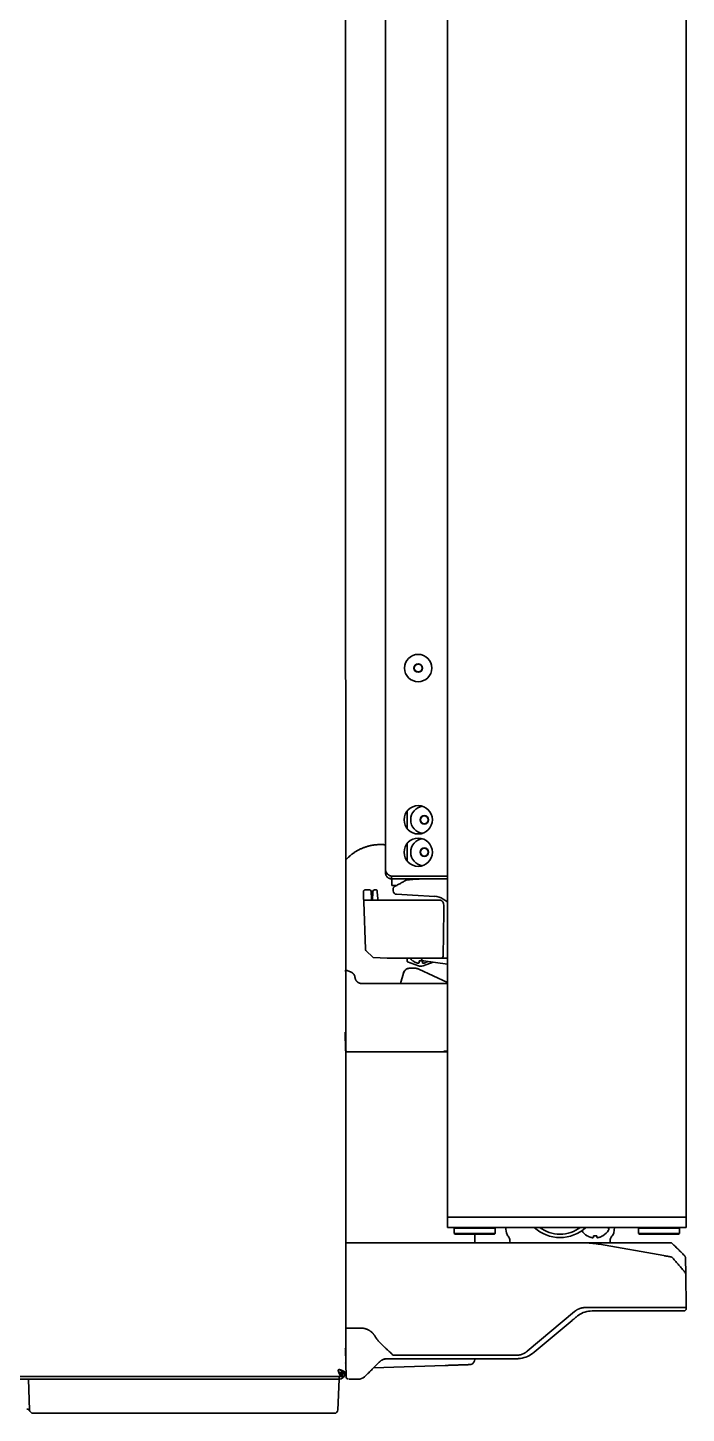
# Model space of a CAD drawing. Header units: inches. Extents: x 90 to 4162, y -443 to 3471.
# Drawn here: x 3899.4 to 4092.5, y 1242 to 1648.2 of the extents above; entities that cross this region are included whole.
import ezdxf

# ---------------------------------------------------------------- set-up
doc = ezdxf.new("R2010")
doc.units = ezdxf.units.IN
doc.layers.add('1', color=7, linetype='Continuous', true_color=0xffffff)
doc.layers.add('4', color=7, linetype='Continuous', true_color=0xffffff)

msp = doc.modelspace()

# ---------------------------------------------------------------- linework, layer by layer
at = {"layer": '1', "color": 7, "linetype": 'Continuous', "lineweight": 35}
for p, q in [((4022.5, 1299.46), (4022.5, 2270.96)), ((4092.5, 1299.46), (4092.5, 2270.96)), ((3992.67, 1256.82), (3992.5, 2257.68)), ((4004.3, 1855.44), (4004.3, 1401.46)), ((4010.71, 1418.58), (4010.71, 1413.34)), ((4010.71, 1409.09), (4010.71, 1403.84)), ((4004.33, 1401.11), (4004.3, 1400.55)), ((4004.52, 1400.54), (4004.3, 1400.55)), ((4006.1, 1399.46), (4006.1, 1398.66)), ((4006.1, 1398.66), (4007.01, 1398.66)), ((4006.21, 1398.66), (4006.21, 1396.66)), ((4008.14, 1399.46), (4006.28, 1399.46)), ((4007.01, 1398.66), (4022.5, 1398.66)), ((4008.39, 1399.46), (4008.14, 1399.46)), ((4008.39, 1399.46), (4022.5, 1399.46)), ((4016.12, 1398.66), (4012.38, 1398.46)), ((4000.59, 1394.48), (4000.56, 1392.65)), ((4000.6, 1394.92), (4000.59, 1394.48)), ((4001.68, 1395.41), (4001.1, 1395.41)), ((4001.92, 1394.7), (4001.88, 1395.22)), ((4002.08, 1392.87), (4001.92, 1394.7)), ((4006.21, 1396.66), (4007.49, 1396.66)), ((4006.58, 1395.71), (4006.58, 1395.11)), ((4007.53, 1394.11), (4012.27, 1393.86)), ((4012.27, 1393.86), (4018.76, 1393.52)), ((4000.56, 1392.65), (4000.56, 1392.41)), ((4002.13, 1392.41), (4002.08, 1392.87)), ((4004.93, 1392.41), (4004.93, 1392.44)), ((4009.93, 1392.44), (4009.93, 1392.41)), ((4021.24, 1392.71), (4022.5, 1391.89)), ((4010.66, 1374.55), (4010.66, 1375.41)), ((4010.82, 1374.31), (4013.97, 1373.17)), ((4014.81, 1375.41), (4014.81, 1375.4)), ((4015.34, 1373.17), (4018.29, 1374.24)), ((4015.46, 1374.63), (4022.5, 1373.64)), ((4022.5, 1299.46), (4022.5, 1296.46)), ((4024.5, 1299.46), (4022.5, 1299.46)), ((4022.5, 1299.46), (4024.5, 1299.46)), ((4022.5, 1296.46), (4024.5, 1296.46)), ((4090.5, 1299.46), (4024.5, 1299.46)), ((4024.5, 1299.46), (4090.5, 1299.46)), ((4090.5, 1296.46), (4024.5, 1296.46)), ((4024.5, 1296.21), (4024.75, 1296.46)), ((4024.5, 1294.71), (4024.5, 1296.21)), ((4024.5, 1296.21), (4036.5, 1296.21)), ((4036.25, 1296.46), (4036.5, 1296.21)), ((4036.5, 1296.21), (4036.5, 1294.71)), ((4039.78, 1294.87), (4039.5, 1296.46)), ((4069.76, 1296.06), (4069.76, 1295.86)), ((4071.5, 1296.46), (4071.22, 1294.87)), ((4078.5, 1296.21), (4078.75, 1296.46)), ((4078.5, 1294.71), (4078.5, 1296.21)), ((4078.5, 1296.21), (4090.5, 1296.21)), ((4090.25, 1296.46), (4090.5, 1296.21)), ((4092.5, 1299.46), (4090.5, 1299.46)), ((4090.5, 1299.46), (4092.5, 1299.46)), ((4090.5, 1296.46), (4092.5, 1296.46)), ((4090.5, 1296.21), (4090.5, 1294.71)), ((4092.5, 1296.46), (4092.5, 1299.46)), ((3996.67, 1291.96), (3992.5, 1291.96)), ((4009.06, 1291.96), (3996.67, 1291.96)), ((4045.91, 1291.96), (4009.06, 1291.96)), ((4024.75, 1294.46), (4024.5, 1294.71)), ((4024.5, 1294.71), (4030.5, 1294.71)), ((4030.5, 1294.46), (4024.75, 1294.46)), ((4030.5, 1294.71), (4036.5, 1294.71)), ((4036.25, 1294.46), (4030.5, 1294.46)), ((4036.5, 1294.71), (4036.25, 1294.46)), ((4040.83, 1291.96), (4040.82, 1292.53)), ((4054.76, 1291.96), (4045.91, 1291.96)), ((4059.81, 1291.96), (4055.74, 1291.96)), ((4085.24, 1291.96), (4062.95, 1291.96)), ((4063.46, 1294.01), (4063.46, 1293.98)), ((4068.06, 1293.98), (4068.06, 1294.01)), ((4070.18, 1292.53), (4070.17, 1291.96)), ((4078.75, 1294.46), (4078.5, 1294.71)), ((4078.5, 1294.71), (4084.5, 1294.71)), ((4084.5, 1294.46), (4078.75, 1294.46)), ((4084.5, 1294.71), (4090.5, 1294.71)), ((4090.25, 1294.46), (4084.5, 1294.46)), ((4090.5, 1294.71), (4090.25, 1294.46)), ((4085.93, 1288.18), (4067.08, 1291.5)), ((4092.33, 1282.7), (4092.24, 1287.55)), ((4092.5, 1272.96), (4092.33, 1282.7)), ((4059.74, 1271.79), (4045.84, 1260.13)), ((4085.5, 1272.96), (4062.95, 1272.96)), ((4064.87, 1271.96), (4091.74, 1271.96)), ((4092.5, 1272.96), (4085.5, 1272.96)), ((4092.49, 1272.69), (4092.5, 1272.96)), ((4047.87, 1259.83), (4059, 1269.16)), ((3992.72, 1266.96), (3992.5, 1266.96)), ((3994.1, 1266.96), (3992.72, 1266.96)), ((3996.99, 1266.96), (3994.1, 1266.96)), ((4001.53, 1264.1), (4001.32, 1264.46)), ((3992.6, 1260.78), (3992.75, 1252.69)), ((3992.5, 1259.08), (3992.63, 1259.12)), ((3992.5, 1259.09), (3992.51, 1259.09)), ((3992.5, 1256.68), (3992.5, 1256.68)), ((3992.68, 1256.35), (3992.62, 1256.31)), ((4002.48, 1256.94), (4002.62, 1257.08)), ((4042.63, 1258.96), (4007.38, 1258.96)), ((4007.38, 1257.96), (4042.73, 1257.96)), ((4041.76, 1257.96), (4041.83, 1257.96)), ((3350.3, 1251.96), (3986.7, 1251.96)), ((3350.6, 1252.76), (3991.36, 1252.76)), ((3899.7, 1251.96), (3900.01, 1242.92)), ((3986.7, 1251.96), (3900.7, 1251.96)), ((3990.7, 1251.96), (3986.7, 1251.96)), ((3986.7, 1251.96), (3990.7, 1251.96)), ((3990.38, 1242.92), (3990.7, 1251.96)), ((3990.7, 1251.96), (3990.7, 1252.76)), ((3991.5, 1253.96), (3990.81, 1253.96)), ((3991.7, 1253.56), (3991.35, 1253.56)), ((3991.36, 1253.56), (3991.51, 1253.56)), ((3991.36, 1252.76), (3991.51, 1252.76)), ((3991.69, 1253.56), (3991.51, 1253.56)), ((3991.51, 1252.76), (3991.69, 1252.76)), ((3991.69, 1252.76), (3991.69, 1253.56)), ((3991.7, 1253.75), (3991.7, 1253.9)), ((3991.7, 1253.75), (3991.7, 1253.56)), ((3991.7, 1253.56), (3992.5, 1253.56)), ((3992.5, 1253.75), (3992.5, 1253.9)), ((3992.5, 1253.56), (3992.5, 1253.75)), ((3994.52, 1251.96), (3996.25, 1251.96)), ((3901.01, 1241.96), (3986.7, 1241.96)), ((3986.7, 1241.96), (3989.38, 1241.96))]:
    msp.add_line(p, q, dxfattribs=at)
for centre, radius in [((4013.92, 1460.46), 4), ((4013.92, 1460.46), 1.25), ((4013.92, 1460.46), 1.15), ((4013.92, 1415.96), 4.15), ((4015.71, 1415.96), 1.25), ((4015.71, 1415.96), 1.15), ((4013.92, 1406.46), 4.15), ((4015.71, 1406.46), 1.25), ((4015.71, 1406.46), 1.15)]:
    msp.add_circle(centre, radius, dxfattribs=at)
for centre, radius, start, end in [((4015.71, 1415.96), 4, 97.74, 262.2544), ((4015.71, 1406.46), 4, 97.74, 262.2544), ((4011.91, 1398.46), 0.2, 90, 185.2159), ((4001.1, 1394.91), 0.5, 90, 179), ((4001.68, 1395.21), 0.2, 5, 90), ((4007.58, 1395.11), 1, 180, 267), ((4018.5, 1388.53), 5, 56.8462, 87), ((4014.66, 1377.51), 3.74, 213.5346, 230.6209), ((4015.56, 1375.38), 0.75, 178, 262), ((4055.5, 1304.46), 11, 226.6582, 270), ((4055.5, 1304.46), 10, 233.1281, 270), ((4055.5, 1304.46), 11, 270, 313.3463), ((4055.5, 1304.46), 10, 270, 306.8719), ((4069.36, 1296.06), 0.4, 0, 90), ((4041.75, 1295.22), 2, 190, 222.8958), ((4038.82, 1292.5), 2, 1, 42.8958), ((4065.96, 1298.08), 4.8, 212.2618, 238.4163), ((4065.76, 1297.76), 3.78, 262.3959, 269.9965), ((4065.76, 1297.76), 3.78, 270.0035, 277.6041), ((4065.56, 1298.08), 4.8, 301.5814, 329.6988), ((4069.36, 1295.86), 0.4, 329.6988, 0), ((4072.18, 1292.5), 2, 137.1042, 179), ((4069.25, 1295.22), 2, 317.1042, 350), ((4064.87, 1264.96), 7, 90, 124.4719), ((4091.74, 1272.71), 0.75, 270, 359), ((3991.11, 1260.62), 1.5, 1, 22.1255), ((4042.73, 1265.96), 8, 278.1266, 310), ((3990.7, 1254.56), 0.25, 90, 180), ((3989.14, 1255.96), 2, 312.1755, 324.0342), ((3990.7, 1253.76), 1.8, 270, 353.6845), ((3993.5, 1252.71), 0.75, 181, 270), ((3996.25, 1254.96), 3, 270, 309.6918), ((3899.18, 1242.16), 1, 23.5782, 90), ((3901.01, 1242.96), 1, 182, 270), ((3989.38, 1242.96), 1, 270, 358)]:
    msp.add_arc(centre, radius, start, end, dxfattribs=at)
at = {"layer": '1', "color": 7, "linetype": 'Continuous', "lineweight": 35, "extrusion": (0, 0, -1)}
for centre, major_axis, ratio, start_param, end_param in [((4006.28, 1401.46), (0, 2), 0.990268, 3.141593, 4.712389), ((4014.65, 1377.53), (-3.62, -0.87), 0.997235, 5.247399, 5.62012), ((4014.4, 1377.56), (-0.81, -3.6), 0.902278, 6.178468, 6.295334), ((4014.1, 1377.56), (-0.38, -3.67), 0.420739, 6.027806, 6.144672), ((4014.66, 1375.05), (0, -2), 0.999828, 5.934175, 6.632196), ((4014.36, 1377.53), (-0.27, -3.72), 0.017407, 5.611261, 5.983982), ((4014.96, 1377.53), (-0.27, 3.72), 0.017407, 3.440796, 3.813517), ((4015.21, 1377.56), (-0.38, 3.67), 0.420739, 3.280106, 3.396972), ((4014.92, 1377.56), (-0.81, 3.6), 0.902278, 3.129444, 3.24631), ((4014.66, 1377.53), (-3.62, 0.87), 0.997235, 3.879272, 4.177379), ((4004.74, 1254.96), (2.13, 2.11), 0.999844, 4.708305, 4.71975)]:
    msp.add_ellipse(centre, major_axis=major_axis, ratio=ratio, start_param=start_param, end_param=end_param, dxfattribs=at)
at = {"layer": '1', "color": 7, "linetype": 'Continuous', "lineweight": 35}
msp.add_rational_spline([(4004.31, 1408.63), (4000.98, 1408.99), (3997.71, 1408.28), (3994.87, 1406.6), (3992.72, 1404.23), (3992.68, 1404.18), (3992.63, 1404.14), (3992.58, 1404.11), (3992.52, 1404.09)], [0.499511206154, 0.482200084429, 0.483873659269, 0.504531930676, 0.544174898647, 0.535909248976, 0.531320882017, 0.530409797772, 0.53317599624], degree=4, knots=[0, 0, 0, 0, 0, 0.982252, 0.982252, 0.982252, 0.982252, 1, 1, 1, 1, 1], dxfattribs=at)
for points, degree in [([(4004.3, 1400.55), (4004.3, 1400.48), (4004.3, 1400.41), (4004.3, 1400.35)], 3), ([(4006.97, 1396.37), (4010.42, 1398.28)], 1), ([(4055.74, 1291.96), (4055.25, 1291.96), (4054.76, 1291.96)], 2), ([(4061.87, 1291.96), (4061.18, 1291.96), (4060.5, 1291.96), (4059.81, 1291.96)], 3), ([(4062.95, 1291.96), (4062.6, 1291.96), (4062.24, 1291.96), (4061.89, 1291.96)], 3), ([(4064.76, 1293.46), (4064.71, 1293.47), (4064.6, 1293.5), (4064.44, 1293.56), (4064.28, 1293.61), (4064.12, 1293.67), (4063.97, 1293.74), (4063.82, 1293.81), (4063.65, 1293.9), (4063.53, 1293.97), (4063.46, 1294.01)], 3), ([(4065.26, 1293.46), (4065.24, 1293.46), (4065.19, 1293.45), (4065.12, 1293.45), (4065.05, 1293.44), (4064.98, 1293.44), (4064.91, 1293.45), (4064.83, 1293.45), (4064.79, 1293.46), (4064.76, 1293.46)], 3), ([(4066.26, 1293.46), (4066.26, 1293.47), (4066.26, 1293.5), (4066.26, 1293.56), (4066.26, 1293.61), (4066.26, 1293.67), (4066.26, 1293.74), (4066.26, 1293.81), (4066.26, 1293.9), (4066.26, 1293.97), (4066.26, 1294.01)], 3), ([(4066.76, 1293.46), (4066.74, 1293.46), (4066.69, 1293.45), (4066.61, 1293.45), (4066.54, 1293.44), (4066.47, 1293.44), (4066.4, 1293.45), (4066.33, 1293.45), (4066.29, 1293.46), (4066.26, 1293.46)], 3), ([(4091.94, 1288.24), (4088.46, 1291.67)], 1), ([(4088.54, 1287.48), (4092.09, 1283.34)], 1), ([(4001.56, 1264.04), (4001.55, 1264.06), (4001.54, 1264.08), (4001.53, 1264.1)], 3), ([(3992.5, 1258.38), (3992.65, 1258.39)], 1), ([(4004.74, 1257.96), (4004.89, 1257.96), (4005.2, 1257.96), (4005.66, 1257.96), (4006.13, 1257.96), (4006.45, 1257.96), (4006.6, 1257.96)], 3), ([(4006.6, 1257.96), (4006.86, 1257.96), (4007.12, 1257.96), (4007.38, 1257.96)], 3), ([(3990.45, 1254.56), (3990.45, 1254.53), (3990.45, 1254.5), (3990.47, 1254.47)], 3), ([(3991.36, 1252.76), (3991.36, 1253.56)], 1), ([(3992.5, 1253.9), (3991.7, 1253.9)], 1), ([(3998.17, 1252.65), (3998.24, 1252.71), (3998.31, 1252.77), (3998.38, 1252.84)], 3)]:
    msp.add_open_spline(points, degree=degree, dxfattribs=at)
for points, knots in [([(4004.3, 1400.35), (4004.31, 1400.24), (4004.32, 1400.14), (4004.37, 1399.94), (4004.4, 1399.84), (4004.46, 1399.71), (4004.47, 1399.69), (4004.49, 1399.64), (4004.53, 1399.57), (4004.58, 1399.5), (4004.67, 1399.36), (4004.74, 1399.27), (4004.84, 1399.17), (4004.86, 1399.15), (4004.91, 1399.11), (4004.97, 1399.05), (4005.04, 1399), (4005.18, 1398.9), (4005.29, 1398.85), (4005.42, 1398.79), (4005.45, 1398.78), (4005.51, 1398.76), (4005.54, 1398.75), (4005.62, 1398.72), (4005.74, 1398.69), (4005.86, 1398.67), (4005.95, 1398.66), (4005.98, 1398.66), (4006.04, 1398.66), (4006.07, 1398.66), (4006.1, 1398.66)], [0, 0, 0, 0, 0.125, 0.125, 0.25, 0.25, 0.28125, 0.28125, 0.3125, 0.375, 0.375, 0.5, 0.5, 0.53125, 0.53125, 0.5625, 0.625, 0.625, 0.75, 0.75, 0.78125, 0.78125, 0.8125, 0.8125, 0.875, 0.9375, 0.9375, 0.96875, 0.96875, 1, 1, 1, 1]), ([(4006.1, 1399.46), (4006.02, 1399.46), (4005.95, 1399.47), (4005.86, 1399.49), (4005.84, 1399.49), (4005.81, 1399.5), (4005.79, 1399.5), (4005.74, 1399.52), (4005.71, 1399.54), (4005.66, 1399.56), (4005.65, 1399.56), (4005.64, 1399.57)], [0, 0, 0, 0, 0.453001, 0.453001, 0.566251, 0.566251, 0.679502, 0.679502, 0.906002, 0.906002, 1, 1, 1, 1]), ([(4010.75, 1398.37), (4010.69, 1398.37), (4010.64, 1398.36), (4010.53, 1398.33), (4010.47, 1398.31), (4010.42, 1398.28)], [0, 0, 0, 0, 0.5, 0.5, 1, 1, 1, 1]), ([(4012.38, 1398.46), (4012.35, 1398.46), (4012.33, 1398.46), (4012.27, 1398.45), (4012.24, 1398.45), (4012.19, 1398.45), (4012.16, 1398.45), (4012.11, 1398.45), (4012.08, 1398.44), (4012.03, 1398.44), (4012, 1398.44), (4011.95, 1398.44), (4011.92, 1398.44), (4011.87, 1398.43), (4011.84, 1398.43), (4011.79, 1398.43), (4011.77, 1398.43), (4011.72, 1398.43), (4011.69, 1398.42), (4011.65, 1398.42), (4011.62, 1398.42), (4011.57, 1398.42), (4011.55, 1398.42), (4011.51, 1398.41), (4011.48, 1398.41), (4011.42, 1398.41), (4011.38, 1398.41), (4011.29, 1398.4), (4011.25, 1398.4), (4011.2, 1398.4), (4011.18, 1398.4), (4011.14, 1398.4), (4011.13, 1398.39), (4011.08, 1398.39), (4011.05, 1398.39), (4010.99, 1398.39), (4010.96, 1398.39), (4010.91, 1398.38), (4010.89, 1398.38), (4010.86, 1398.38), (4010.85, 1398.38), (4010.83, 1398.38), (4010.82, 1398.38), (4010.8, 1398.38), (4010.79, 1398.38), (4010.77, 1398.38), (4010.77, 1398.38), (4010.76, 1398.38), (4010.76, 1398.38), (4010.75, 1398.38), (4010.75, 1398.38), (4010.75, 1398.37), (4010.75, 1398.37), (4010.75, 1398.37)], [0, 0, 0, 0, 0.031362, 0.031362, 0.062725, 0.062725, 0.094087, 0.094087, 0.125449, 0.125449, 0.156812, 0.156812, 0.188174, 0.188174, 0.219536, 0.219536, 0.250899, 0.250899, 0.282261, 0.282261, 0.313623, 0.313623, 0.344986, 0.344986, 0.376348, 0.376348, 0.439073, 0.439073, 0.501797, 0.501797, 0.53316, 0.53316, 0.564522, 0.564522, 0.627247, 0.627247, 0.689971, 0.689971, 0.752696, 0.752696, 0.784058, 0.784058, 0.815421, 0.815421, 0.878145, 0.878145, 0.909508, 0.909508, 0.94087, 0.94087, 0.972232, 0.972232, 1, 1, 1, 1]), ([(4012.37, 1398.38), (4012.37, 1398.41), (4012.37, 1398.43), (4012.38, 1398.45), (4012.38, 1398.46), (4012.38, 1398.46)], [0, 0, 0, 0, 0.5, 0.5, 1, 1, 1, 1]), ([(4006.97, 1396.37), (4006.91, 1396.34), (4006.86, 1396.3), (4006.76, 1396.21), (4006.72, 1396.15), (4006.65, 1396.04), (4006.63, 1395.98), (4006.59, 1395.85), (4006.58, 1395.78), (4006.58, 1395.71)], [0, 0, 0, 0, 0.25, 0.25, 0.5, 0.5, 0.75, 0.75, 1, 1, 1, 1]), ([(4010.66, 1374.55), (4010.66, 1374.54), (4010.66, 1374.53), (4010.66, 1374.52), (4010.66, 1374.52), (4010.66, 1374.5), (4010.67, 1374.48), (4010.67, 1374.46), (4010.68, 1374.45), (4010.69, 1374.43), (4010.7, 1374.41), (4010.71, 1374.39), (4010.72, 1374.38), (4010.74, 1374.37), (4010.75, 1374.36), (4010.75, 1374.35), (4010.78, 1374.33), (4010.8, 1374.32), (4010.82, 1374.31)], [0, 0, 0, 0, 0.0625, 0.0625, 0.125, 0.125, 0.25, 0.25, 0.375, 0.375, 0.5, 0.5, 0.625, 0.6875, 0.6875, 0.75, 0.75, 1, 1, 1, 1]), ([(4015.13, 1374.61), (4015.09, 1374.61), (4015.05, 1374.61), (4014.97, 1374.62), (4014.89, 1374.62), (4014.82, 1374.62), (4014.74, 1374.62), (4014.7, 1374.62), (4014.58, 1374.62), (4014.5, 1374.62), (4014.39, 1374.62), (4014.35, 1374.62), (4014.27, 1374.61), (4014.23, 1374.61), (4014.19, 1374.61)], [0, 0, 0, 0, 0.125, 0.125, 0.25, 0.375, 0.375, 0.5, 0.5, 0.75, 0.75, 0.875, 0.875, 1, 1, 1, 1]), ([(4067.08, 1291.5), (4066.67, 1291.57), (4066.26, 1291.64), (4065.65, 1291.72), (4065.44, 1291.74), (4065.03, 1291.79), (4064.82, 1291.81), (4064.2, 1291.87), (4063.79, 1291.9), (4062.96, 1291.94), (4062.55, 1291.95), (4062.13, 1291.96)], [0, 0, 0, 0, 0.25, 0.25, 0.375, 0.375, 0.5, 0.5, 0.75, 0.75, 1, 1, 1, 1]), ([(4065.26, 1294.01), (4065.26, 1293.89), (4065.26, 1293.78), (4065.26, 1293.64), (4065.26, 1293.6), (4065.26, 1293.52), (4065.26, 1293.49), (4065.26, 1293.46)], [0, 0, 0, 0, 0.5, 0.5, 0.75, 0.75, 1, 1, 1, 1]), ([(4068.06, 1294.01), (4067.86, 1293.89), (4067.65, 1293.78), (4067.33, 1293.64), (4067.22, 1293.6), (4066.99, 1293.52), (4066.88, 1293.49), (4066.76, 1293.46)], [0, 0, 0, 0, 0.5, 0.5, 0.75, 0.75, 1, 1, 1, 1]), ([(4087.76, 1291.96), (4087.75, 1291.96), (4087.75, 1291.96), (4087.73, 1291.96), (4087.73, 1291.96), (4087.72, 1291.96), (4087.71, 1291.96), (4087.69, 1291.96), (4087.68, 1291.96), (4087.66, 1291.96), (4087.65, 1291.96), (4087.62, 1291.96), (4087.61, 1291.96), (4087.58, 1291.96), (4087.57, 1291.96), (4087.52, 1291.96), (4087.48, 1291.96), (4087.41, 1291.96), (4087.36, 1291.96), (4087.27, 1291.96), (4087.22, 1291.96), (4087.16, 1291.96), (4087.14, 1291.96), (4087.12, 1291.96), (4087.08, 1291.96), (4087.03, 1291.96), (4086.95, 1291.96), (4086.89, 1291.96), (4086.76, 1291.96), (4086.7, 1291.96), (4086.59, 1291.96), (4086.56, 1291.96), (4086.51, 1291.96), (4086.49, 1291.96), (4086.45, 1291.96), (4086.43, 1291.96), (4086.34, 1291.96), (4086.27, 1291.96), (4086.12, 1291.96), (4086.04, 1291.96), (4085.89, 1291.96), (4085.81, 1291.96), (4085.69, 1291.96), (4085.65, 1291.96), (4085.57, 1291.96), (4085.52, 1291.96), (4085.44, 1291.96), (4085.4, 1291.96), (4085.34, 1291.96), (4085.32, 1291.96), (4085.28, 1291.96), (4085.26, 1291.96), (4085.24, 1291.96)], [0, 0, 0, 0, 0.0625, 0.0625, 0.09375, 0.09375, 0.125, 0.125, 0.15625, 0.15625, 0.1875, 0.1875, 0.21875, 0.21875, 0.25, 0.25, 0.3125, 0.3125, 0.375, 0.375, 0.4375, 0.4375, 0.453125, 0.453125, 0.46875, 0.5, 0.5, 0.5625, 0.5625, 0.625, 0.625, 0.65625, 0.65625, 0.671875, 0.671875, 0.6875, 0.6875, 0.75, 0.75, 0.8125, 0.8125, 0.875, 0.875, 0.90625, 0.90625, 0.9375, 0.9375, 0.96875, 0.96875, 0.984375, 0.984375, 1, 1, 1, 1]), ([(4087.76, 1291.96), (4087.82, 1291.96), (4087.89, 1291.95), (4088.01, 1291.93), (4088.07, 1291.91), (4088.19, 1291.86), (4088.25, 1291.83), (4088.36, 1291.76), (4088.41, 1291.72), (4088.46, 1291.67)], [0, 0, 0, 0, 0.25, 0.25, 0.5, 0.5, 0.75, 0.75, 1, 1, 1, 1]), ([(4087.96, 1287.82), (4087.95, 1287.82), (4087.95, 1287.82), (4087.94, 1287.82), (4087.93, 1287.82), (4087.92, 1287.83), (4087.92, 1287.83), (4087.9, 1287.83), (4087.88, 1287.83), (4087.84, 1287.84), (4087.82, 1287.84), (4087.79, 1287.85), (4087.78, 1287.85), (4087.77, 1287.85), (4087.76, 1287.85), (4087.74, 1287.86), (4087.73, 1287.86), (4087.68, 1287.87), (4087.65, 1287.87), (4087.54, 1287.89), (4087.45, 1287.91), (4087.35, 1287.93), (4087.33, 1287.93), (4087.31, 1287.93), (4087.28, 1287.94), (4087.25, 1287.94), (4087.18, 1287.96), (4087.13, 1287.97), (4087.02, 1287.99), (4086.96, 1288), (4086.85, 1288.02), (4086.79, 1288.03), (4086.7, 1288.04), (4086.67, 1288.05), (4086.6, 1288.06), (4086.57, 1288.06), (4086.48, 1288.08), (4086.35, 1288.1), (4086.21, 1288.13), (4086.07, 1288.15), (4086, 1288.16), (4085.93, 1288.18)], [0, 0, 0, 0, 0.0625, 0.0625, 0.09375, 0.09375, 0.125, 0.125, 0.1875, 0.1875, 0.25, 0.25, 0.265625, 0.265625, 0.28125, 0.28125, 0.3125, 0.3125, 0.375, 0.375, 0.5, 0.515625, 0.515625, 0.53125, 0.53125, 0.5625, 0.5625, 0.625, 0.625, 0.6875, 0.6875, 0.75, 0.75, 0.78125, 0.78125, 0.8125, 0.8125, 0.875, 0.9375, 0.9375, 1, 1, 1, 1]), ([(4088.54, 1287.48), (4088.51, 1287.53), (4088.47, 1287.57), (4088.38, 1287.64), (4088.33, 1287.67), (4088.23, 1287.73), (4088.18, 1287.76), (4088.07, 1287.79), (4088.01, 1287.81), (4087.96, 1287.82)], [0, 0, 0, 0, 0.25, 0.25, 0.5, 0.5, 0.75, 0.75, 1, 1, 1, 1]), ([(4091.94, 1288.24), (4091.99, 1288.2), (4092.03, 1288.15), (4092.1, 1288.04), (4092.14, 1287.98), (4092.19, 1287.87), (4092.21, 1287.8), (4092.23, 1287.68), (4092.24, 1287.61), (4092.24, 1287.55)], [0, 0, 0, 0, 0.25, 0.25, 0.5, 0.5, 0.75, 0.75, 1, 1, 1, 1]), ([(4092.33, 1282.7), (4092.33, 1282.76), (4092.32, 1282.82), (4092.3, 1282.93), (4092.28, 1282.99), (4092.24, 1283.1), (4092.22, 1283.15), (4092.16, 1283.25), (4092.12, 1283.29), (4092.09, 1283.34)], [0, 0, 0, 0, 0.25, 0.25, 0.5, 0.5, 0.75, 0.75, 1, 1, 1, 1]), ([(4062.95, 1272.96), (4062.93, 1272.96), (4062.89, 1272.96), (4062.82, 1272.96), (4062.74, 1272.95), (4062.66, 1272.95), (4062.56, 1272.94), (4062.45, 1272.93), (4062.34, 1272.92), (4062.21, 1272.9), (4062.05, 1272.87), (4061.84, 1272.83), (4061.62, 1272.78), (4061.42, 1272.72), (4061.24, 1272.65), (4061.05, 1272.58), (4060.86, 1272.5), (4060.66, 1272.4), (4060.49, 1272.31), (4060.36, 1272.23), (4060.27, 1272.18), (4060.19, 1272.12), (4060.11, 1272.07), (4060.04, 1272.02), (4059.98, 1271.98), (4059.93, 1271.94), (4059.88, 1271.9), (4059.84, 1271.87), (4059.8, 1271.84), (4059.77, 1271.81), (4059.75, 1271.79), (4059.74, 1271.79)], [0, 0, 0, 0, 0.017064, 0.036815, 0.059249, 0.084363, 0.112153, 0.142614, 0.175746, 0.211544, 0.250008, 0.322378, 0.388152, 0.447354, 0.499999, 0.556663, 0.617207, 0.681642, 0.74999, 0.781923, 0.811844, 0.839751, 0.865643, 0.889519, 0.911376, 0.931211, 0.949024, 0.964812, 0.978571, 0.990302, 1, 1, 1, 1]), ([(4059, 1269.16), (4059.23, 1269.36), (4059.45, 1269.55), (4059.91, 1269.93), (4060.14, 1270.13), (4060.37, 1270.32)], [0, 0, 0, 0, 0.5, 0.5, 1, 1, 1, 1]), ([(4060.37, 1270.32), (4060.46, 1270.39), (4060.55, 1270.46), (4060.73, 1270.6), (4060.82, 1270.66), (4060.91, 1270.73)], [0, 0, 0, 0, 0.5, 0.5, 1, 1, 1, 1]), ([(4001.32, 1264.46), (4001.31, 1264.47), (4001.3, 1264.49), (4001.27, 1264.54), (4001.23, 1264.61), (4001.18, 1264.69), (4001.12, 1264.78), (4001.04, 1264.89), (4000.95, 1265.01), (4000.85, 1265.14), (4000.74, 1265.26), (4000.64, 1265.38), (4000.5, 1265.53), (4000.3, 1265.71), (4000.03, 1265.93), (3999.75, 1266.13), (3999.5, 1266.28), (3999.23, 1266.43), (3998.92, 1266.57), (3998.59, 1266.7), (3998.34, 1266.77), (3998.14, 1266.82), (3997.99, 1266.86), (3997.82, 1266.89), (3997.68, 1266.91), (3997.56, 1266.92), (3997.48, 1266.93), (3997.41, 1266.94), (3997.34, 1266.94), (3997.27, 1266.95), (3997.21, 1266.95), (3997.16, 1266.95), (3997.11, 1266.96), (3997.07, 1266.96), (3997.03, 1266.96), (3997, 1266.96), (3996.99, 1266.96)], [0, 0, 0, 0, 0.0061, 0.01531, 0.027667, 0.04322, 0.062032, 0.084179, 0.109751, 0.139649, 0.168791, 0.197137, 0.224648, 0.276341, 0.344632, 0.418422, 0.469345, 0.515612, 0.598152, 0.668476, 0.730211, 0.758888, 0.790823, 0.826032, 0.864529, 0.882031, 0.898505, 0.913948, 0.928354, 0.941722, 0.954048, 0.96533, 0.975568, 0.984759, 0.992903, 1, 1, 1, 1]), ([(4001.56, 1264.04), (4001.72, 1263.82), (4001.88, 1263.61), (4002.22, 1263.19), (4002.4, 1262.99), (4002.77, 1262.59), (4002.96, 1262.39), (4003.36, 1261.99), (4003.56, 1261.79), (4003.88, 1261.49), (4003.99, 1261.39), (4004.15, 1261.24), (4004.21, 1261.19), (4004.31, 1261.09), (4004.37, 1261.04), (4004.64, 1260.79), (4004.86, 1260.59), (4005.3, 1260.19), (4005.53, 1259.98), (4005.96, 1259.57), (4006.18, 1259.35), (4006.4, 1259.14)], [0, 0, 0, 0, 0.125, 0.125, 0.25, 0.25, 0.375, 0.375, 0.5, 0.5, 0.5625, 0.5625, 0.59375, 0.59375, 0.625, 0.625, 0.75, 0.75, 0.875, 0.875, 1, 1, 1, 1]), ([(4045.84, 1260.13), (4045.83, 1260.11), (4045.8, 1260.09), (4045.74, 1260.05), (4045.68, 1259.99), (4045.6, 1259.93), (4045.5, 1259.86), (4045.39, 1259.79), (4045.27, 1259.71), (4045.11, 1259.61), (4044.92, 1259.51), (4044.72, 1259.41), (4044.53, 1259.33), (4044.34, 1259.26), (4044.16, 1259.19), (4043.96, 1259.14), (4043.74, 1259.08), (4043.55, 1259.04), (4043.42, 1259.02), (4043.34, 1259.01), (4043.27, 1259), (4043.19, 1258.99), (4043.13, 1258.98), (4043.06, 1258.98), (4043, 1258.97), (4042.94, 1258.97), (4042.89, 1258.96), (4042.84, 1258.96), (4042.79, 1258.96), (4042.74, 1258.96), (4042.7, 1258.96), (4042.66, 1258.96), (4042.64, 1258.96), (4042.63, 1258.96)], [0, 0, 0, 0, 0.015307, 0.035184, 0.059623, 0.088618, 0.12216, 0.160242, 0.20286, 0.250007, 0.318362, 0.382801, 0.443341, 0.499998, 0.55265, 0.611855, 0.677626, 0.749989, 0.773387, 0.795826, 0.817305, 0.837824, 0.857382, 0.87598, 0.893616, 0.91029, 0.926001, 0.940748, 0.954531, 0.967348, 0.9792, 0.990084, 1, 1, 1, 1]), ([(3992.67, 1256.82), (3992.66, 1256.78), (3992.64, 1256.76), (3992.61, 1256.73), (3992.61, 1256.72), (3992.6, 1256.71), (3992.59, 1256.7), (3992.58, 1256.69), (3992.57, 1256.68), (3992.54, 1256.67), (3992.52, 1256.67), (3992.5, 1256.68)], [0, 0, 0, 0, 0.327638, 0.327638, 0.421517, 0.421517, 0.515396, 0.515396, 0.703154, 0.703154, 1, 1, 1, 1]), ([(3998.38, 1252.84), (3998.72, 1253.18), (3999.06, 1253.52), (3999.75, 1254.21), (4000.09, 1254.55), (4000.78, 1255.24), (4001.12, 1255.58), (4001.63, 1256.09), (4001.8, 1256.26), (4002.14, 1256.6), (4002.31, 1256.77), (4002.48, 1256.94)], [0, 0, 0, 0, 0.25, 0.25, 0.5, 0.5, 0.75, 0.75, 0.875, 0.875, 1, 1, 1, 1]), ([(4002.64, 1257.1), (4002.67, 1257.13), (4002.71, 1257.16), (4002.77, 1257.22), (4002.8, 1257.25), (4002.91, 1257.33), (4002.98, 1257.39), (4003.13, 1257.49), (4003.2, 1257.54), (4003.36, 1257.62), (4003.45, 1257.67), (4003.58, 1257.72), (4003.62, 1257.74), (4003.69, 1257.77), (4003.72, 1257.78), (4003.76, 1257.79), (4003.79, 1257.8), (4003.9, 1257.84), (4004, 1257.87), (4004.2, 1257.91), (4004.31, 1257.93), (4004.52, 1257.95), (4004.63, 1257.96), (4004.74, 1257.96)], [0, 0, 0, 0, 0.0625, 0.0625, 0.125, 0.125, 0.25, 0.25, 0.375, 0.375, 0.5, 0.5, 0.5625, 0.5625, 0.59375, 0.59375, 0.625, 0.625, 0.75, 0.75, 0.875, 0.875, 1, 1, 1, 1]), ([(4003.78, 1257.76), (4003.82, 1257.77), (4003.87, 1257.79), (4003.96, 1257.81), (4004.01, 1257.83), (4004.15, 1257.86), (4004.25, 1257.88), (4004.46, 1257.92), (4004.57, 1257.93), (4004.79, 1257.95), (4004.91, 1257.96), (4005.02, 1257.96)], [0, 0, 0, 0, 0.125, 0.125, 0.25, 0.25, 0.5, 0.5, 0.75, 0.75, 1, 1, 1, 1]), ([(4006.6, 1259.02), (4006.59, 1259.02), (4006.58, 1259.02), (4006.56, 1259.03), (4006.55, 1259.03), (4006.52, 1259.04), (4006.51, 1259.05), (4006.48, 1259.07), (4006.47, 1259.07), (4006.46, 1259.09), (4006.45, 1259.09), (4006.43, 1259.11), (4006.41, 1259.12), (4006.4, 1259.14)], [0, 0, 0, 0, 0.125, 0.125, 0.25, 0.25, 0.5, 0.5, 0.625, 0.625, 0.75, 0.75, 1, 1, 1, 1]), ([(4006.6, 1259.02), (4006.61, 1259.02), (4006.64, 1259.01), (4006.67, 1259.01), (4006.7, 1259), (4006.74, 1259), (4006.77, 1258.99), (4006.8, 1258.99), (4006.84, 1258.99), (4006.87, 1258.98), (4006.9, 1258.98), (4006.93, 1258.98), (4006.96, 1258.97), (4006.99, 1258.97), (4007.02, 1258.97), (4007.04, 1258.97), (4007.07, 1258.97), (4007.1, 1258.96), (4007.12, 1258.96), (4007.15, 1258.96), (4007.17, 1258.96), (4007.2, 1258.96), (4007.22, 1258.96), (4007.24, 1258.96), (4007.26, 1258.96), (4007.29, 1258.96), (4007.31, 1258.96), (4007.33, 1258.96), (4007.35, 1258.96), (4007.36, 1258.96), (4007.38, 1258.96), (4007.38, 1258.96)], [0, 0, 0, 0, 0.045822, 0.090837, 0.135046, 0.178447, 0.221042, 0.262828, 0.303807, 0.343977, 0.383338, 0.42189, 0.459633, 0.496565, 0.532688, 0.567999, 0.602498, 0.636186, 0.669061, 0.701124, 0.732373, 0.762807, 0.792428, 0.821233, 0.849223, 0.876396, 0.902752, 0.928292, 0.953013, 0.976916, 1, 1, 1, 1]), ([(4042.73, 1257.96), (4042.82, 1257.96), (4042.92, 1257.96), (4043.11, 1257.97), (4043.2, 1257.97), (4043.48, 1257.99), (4043.67, 1258.01), (4043.86, 1258.04)], [0, 0, 0, 0, 0.25, 0.25, 0.5, 0.5, 1, 1, 1, 1]), ([(3990.45, 1254.56), (3990.45, 1254.54), (3990.45, 1254.52), (3990.45, 1254.48), (3990.46, 1254.44), (3990.47, 1254.42), (3990.47, 1254.41)], [0, 0, 0, 0, 0.253656, 0.505818, 0.755049, 1, 1, 1, 1]), ([(3990.47, 1254.47), (3990.54, 1254.35), (3990.62, 1254.23), (3990.77, 1254.01), (3990.84, 1253.9), (3990.99, 1253.74), (3991.06, 1253.67), (3991.21, 1253.58), (3991.28, 1253.56), (3991.36, 1253.56)], [0, 0, 0, 0, 0.25, 0.25, 0.5, 0.5, 0.75, 0.75, 1, 1, 1, 1]), ([(3990.47, 1254.41), (3990.51, 1254.3), (3990.54, 1254.19), (3990.62, 1253.97), (3990.65, 1253.87), (3990.73, 1253.67), (3990.77, 1253.57), (3990.84, 1253.39), (3990.88, 1253.31), (3990.95, 1253.16), (3990.99, 1253.09), (3991.06, 1252.97), (3991.1, 1252.92), (3991.17, 1252.84), (3991.21, 1252.81), (3991.28, 1252.77), (3991.32, 1252.76), (3991.36, 1252.76)], [0, 0, 0, 0, 0.125, 0.125, 0.25, 0.25, 0.375, 0.375, 0.5, 0.5, 0.625, 0.625, 0.75, 0.75, 0.875, 0.875, 1, 1, 1, 1]), ([(3990.85, 1254.78), (3990.83, 1254.79), (3990.81, 1254.79), (3990.77, 1254.8), (3990.73, 1254.81), (3990.71, 1254.81), (3990.7, 1254.81)], [0, 0, 0, 0, 0.244951, 0.494182, 0.746344, 1, 1, 1, 1]), ([(3991.7, 1253.9), (3991.7, 1253.97), (3991.67, 1254.05), (3991.58, 1254.19), (3991.52, 1254.27), (3991.35, 1254.41), (3991.25, 1254.49), (3991.02, 1254.64), (3990.9, 1254.71), (3990.78, 1254.78)], [0, 0, 0, 0, 0.25, 0.25, 0.5, 0.5, 0.75, 0.75, 1, 1, 1, 1]), ([(3992.5, 1253.9), (3992.5, 1253.93), (3992.49, 1253.97), (3992.44, 1254.05), (3992.41, 1254.08), (3992.33, 1254.16), (3992.28, 1254.19), (3992.16, 1254.27), (3992.1, 1254.3), (3991.95, 1254.38), (3991.86, 1254.41), (3991.68, 1254.49), (3991.59, 1254.52), (3991.39, 1254.6), (3991.28, 1254.64), (3991.07, 1254.71), (3990.96, 1254.75), (3990.85, 1254.78)], [0, 0, 0, 0, 0.125, 0.125, 0.25, 0.25, 0.375, 0.375, 0.5, 0.5, 0.625, 0.625, 0.75, 0.75, 0.875, 0.875, 1, 1, 1, 1]), ([(3993.65, 1251.96), (3993.73, 1251.96), (3993.89, 1251.96), (3994.11, 1251.96), (3994.25, 1251.96), (3994.35, 1251.96), (3994.39, 1251.96), (3994.45, 1251.96), (3994.48, 1251.96), (3994.52, 1251.96)], [0, 0, 0, 0, 0.25, 0.5, 0.75, 0.75, 0.875, 0.875, 1, 1, 1, 1])]:
    msp.add_open_spline(points, degree=3, knots=knots, dxfattribs=at)
at = {"layer": '4', "color": 7, "linetype": 'Continuous', "lineweight": 35}
for p, q in [((3997.86, 1394.76), (3997.86, 1394.66)), ((3997.86, 1394.66), (3997.86, 1394.7)), ((3997.87, 1394.78), (3997.87, 1394.92)), ((3997.87, 1394.54), (3997.87, 1394.45)), ((3997.87, 1394.45), (3997.91, 1393.21)), ((3999.63, 1395.41), (3998.37, 1395.41)), ((4000.15, 1394.48), (4000.13, 1394.92)), ((4000.19, 1393.24), (4000.15, 1394.48)), ((3997.91, 1393.21), (3997.96, 1391.89)), ((3997.96, 1391.89), (3998.44, 1378.02)), ((4004.86, 1392.41), (3998.46, 1392.41)), ((3999.83, 1392.41), (3999.73, 1392.41)), ((4000.22, 1392.41), (4000.19, 1393.24)), ((4001.05, 1392.41), (4000.22, 1392.41)), ((4004.86, 1392.41), (4002.13, 1392.41)), ((4014.77, 1392.41), (4004.86, 1392.41)), ((4020.3, 1392.41), (4014.77, 1392.41)), ((4021.39, 1390.82), (4021.39, 1390.01)), ((4021.21, 1375.89), (4021.39, 1389.18)), ((3998.59, 1377.68), (4000.72, 1375.55)), ((4000.72, 1375.55), (4004.86, 1375.41)), ((4004.86, 1375.41), (4018.95, 1375.41)), ((4018.95, 1375.41), (4020.71, 1375.41)), ((4020.71, 1375.41), (4022.46, 1375.41)), ((4022.46, 1375.41), (4022.5, 1375.41)), ((3994.09, 1371.38), (3992.83, 1371.83)), ((4009.56, 1370.97), (4008.75, 1367.96)), ((4022.5, 1368.26), (4014.1, 1372.18)), ((4022.5, 1367.96), (3997.38, 1367.96)), ((3992.5, 1357.39), (3992.5, 1357.4)), ((3992.5, 1353.71), (3992.59, 1348.45)), ((3992.5, 1347.96), (3993.09, 1347.96)), ((3992.5, 1347.86), (3995.36, 1347.96)), ((3993.09, 1347.96), (4021.36, 1347.96)), ((3995.26, 1347.96), (3995.3, 1347.95)), ((4021.36, 1347.96), (4022.5, 1347.96)), ((4030.5, 1291.96), (4030.5, 1294.46)), ((4000.79, 1255.25), (4021.81, 1255.98)), ((4030.5, 1257.73), (4030.5, 1257.96)), ((3992.5, 1254.96), (3992.71, 1254.96))]:
    msp.add_line(p, q, dxfattribs=at)
for centre, radius, start, end in [((3999.63, 1394.91), 0.5, 19.5381, 90), ((3999.63, 1394.91), 0.5, 2, 19.5381), ((3998.46, 1391.91), 0.5, 90, 182), ((3998.94, 1378.03), 0.5, 182, 225), ((4020.71, 1375.91), 0.5, 270, 358), ((3992.75, 1371.6), 0.25, 70, 180), ((4011.5, 1370.46), 2, 151.4602, 165), ((4011.5, 1370.46), 2, 90, 116.5172), ((3994.54, 1347.46), 0.5, 72.3867, 90), ((4029, 1257.73), 1.5, 272, 293.2823), ((4029, 1257.73), 1.5, 293.2823, 0)]:
    msp.add_arc(centre, radius, start, end, dxfattribs=at)
at = {"layer": '4', "color": 7, "linetype": 'Continuous', "lineweight": 35, "extrusion": (0, 0, -1)}
for centre, major_axis, ratio, start_param, end_param in [((4014.06, 1371.9), (2.18, 61.56), 0.113636, 1.258201, 1.282274), ((3992.84, 1348.45), (0.25, 0.004), 0.765996, 1.584166, 3.141593), ((3992.93, 1348.27), (0.161, 0.192), 0.60812, 2.197927, 3.141593)]:
    msp.add_ellipse(centre, major_axis=major_axis, ratio=ratio, start_param=start_param, end_param=end_param, dxfattribs=at)
at = {"layer": '4', "color": 7, "linetype": 'Continuous', "lineweight": 35}
for points, degree, knots in [([(3997.87, 1394.92), (3997.87, 1394.92), (3997.87, 1394.92), (3997.87, 1394.92), (3997.87, 1394.92), (3997.87, 1394.92), (3997.87, 1394.92), (3997.87, 1394.92), (3997.87, 1394.91), (3997.87, 1394.91), (3997.87, 1394.91), (3997.87, 1394.91), (3997.87, 1394.91), (3997.87, 1394.9), (3997.87, 1394.9), (3997.87, 1394.9), (3997.87, 1394.89), (3997.87, 1394.89), (3997.87, 1394.89), (3997.87, 1394.89), (3997.87, 1394.88), (3997.87, 1394.87), (3997.87, 1394.86), (3997.87, 1394.84), (3997.87, 1394.83), (3997.86, 1394.82), (3997.86, 1394.8), (3997.86, 1394.79), (3997.86, 1394.78), (3997.86, 1394.77), (3997.86, 1394.76), (3997.86, 1394.76)], 3, [0, 0, 0, 0, 0.029683, 0.058828, 0.087439, 0.115518, 0.14307, 0.170096, 0.196598, 0.222578, 0.248037, 0.272976, 0.297397, 0.321298, 0.344681, 0.367544, 0.389889, 0.411714, 0.433018, 0.453802, 0.474064, 0.493804, 0.598854, 0.694698, 0.748573, 0.799072, 0.846158, 0.889804, 0.929992, 0.966719, 1, 1, 1, 1]), ([(3998.37, 1395.41), (3998.34, 1395.41), (3998.31, 1395.4), (3998.24, 1395.39), (3998.21, 1395.38), (3998.15, 1395.36), (3998.13, 1395.34), (3998.07, 1395.31), (3998.05, 1395.29), (3998, 1395.24), (3997.98, 1395.22), (3997.94, 1395.17), (3997.93, 1395.14), (3997.9, 1395.08), (3997.89, 1395.05), (3997.88, 1394.99), (3997.87, 1394.96), (3997.87, 1394.92)], 3, [0, 0, 0, 0, 0.125, 0.125, 0.25, 0.25, 0.375, 0.375, 0.5, 0.5, 0.625, 0.625, 0.75, 0.75, 0.875, 0.875, 1, 1, 1, 1]), ([(4020.3, 1392.41), (4020.51, 1392.38), (4020.72, 1392.33), (4021.02, 1392.12), (4021.26, 1391.74), (4021.35, 1391.4), (4021.39, 1390.82)], 3, [0, 0, 0, 0, 0.180766, 0.414511, 0.692872, 1, 1, 1, 1]), ([(3995.39, 1369.73), (3995.39, 1369.73), (3995.39, 1369.75), (3995.38, 1369.77), (3995.38, 1369.79), (3995.38, 1369.81), (3995.38, 1369.83), (3995.37, 1369.85), (3995.37, 1369.88), (3995.36, 1369.9), (3995.36, 1369.92), (3995.35, 1369.94), (3995.35, 1369.96), (3995.34, 1369.99), (3995.34, 1370.01), (3995.33, 1370.03), (3995.32, 1370.06), (3995.32, 1370.08), (3995.31, 1370.1), (3995.3, 1370.13), (3995.29, 1370.15), (3995.29, 1370.17), (3995.28, 1370.2), (3995.27, 1370.22), (3995.26, 1370.24), (3995.25, 1370.27), (3995.24, 1370.29), (3995.23, 1370.32), (3995.22, 1370.34), (3995.2, 1370.37), (3995.19, 1370.39), (3995.18, 1370.42), (3995.17, 1370.44), (3995.15, 1370.47), (3995.14, 1370.49), (3995.13, 1370.51), (3995.11, 1370.54), (3995.1, 1370.56), (3995.08, 1370.59), (3995.06, 1370.61), (3995.05, 1370.64), (3995.03, 1370.66), (3995.01, 1370.69), (3994.99, 1370.71), (3994.97, 1370.74), (3994.96, 1370.76), (3994.94, 1370.78), (3994.91, 1370.81), (3994.89, 1370.83), (3994.87, 1370.86), (3994.85, 1370.88), (3994.83, 1370.9), (3994.8, 1370.92), (3994.78, 1370.95), (3994.76, 1370.97), (3994.73, 1370.99), (3994.71, 1371.01), (3994.68, 1371.04), (3994.65, 1371.06), (3994.63, 1371.08), (3994.6, 1371.1), (3994.57, 1371.12), (3994.54, 1371.14), (3994.51, 1371.16), (3994.48, 1371.18), (3994.45, 1371.2), (3994.42, 1371.22), (3994.39, 1371.24), (3994.36, 1371.25), (3994.33, 1371.27), (3994.3, 1371.29), (3994.26, 1371.3), (3994.23, 1371.32), (3994.19, 1371.34), (3994.16, 1371.35), (3994.12, 1371.36), (3994.1, 1371.37), (3994.09, 1371.38)], 3, [0, 0, 0, 0, 0.00912, 0.018352, 0.027696, 0.037152, 0.046719, 0.056399, 0.066191, 0.076096, 0.086112, 0.096242, 0.106484, 0.11684, 0.127308, 0.137889, 0.148584, 0.159392, 0.170313, 0.181348, 0.192496, 0.203758, 0.215134, 0.226623, 0.238227, 0.249944, 0.261776, 0.273722, 0.285782, 0.297956, 0.310244, 0.322647, 0.335165, 0.347797, 0.360543, 0.373405, 0.386381, 0.399472, 0.412677, 0.425998, 0.439433, 0.452983, 0.466649, 0.480429, 0.494325, 0.508336, 0.522462, 0.536703, 0.55106, 0.565532, 0.580119, 0.594822, 0.60964, 0.624574, 0.639623, 0.654788, 0.670068, 0.685464, 0.700976, 0.716603, 0.732346, 0.748205, 0.76418, 0.78027, 0.796477, 0.812799, 0.829237, 0.845791, 0.862461, 0.879248, 0.89615, 0.913168, 0.930302, 0.947552, 0.964919, 0.982401, 1, 1, 1, 1]), ([(3995.42, 1369.54), (3995.42, 1369.54), (3995.42, 1369.55), (3995.42, 1369.56), (3995.41, 1369.57), (3995.41, 1369.58), (3995.41, 1369.59), (3995.41, 1369.6), (3995.41, 1369.61), (3995.41, 1369.62), (3995.4, 1369.63), (3995.4, 1369.64), (3995.4, 1369.65), (3995.4, 1369.66), (3995.4, 1369.67), (3995.4, 1369.68), (3995.39, 1369.69), (3995.39, 1369.7), (3995.39, 1369.71), (3995.39, 1369.72), (3995.39, 1369.72), (3995.39, 1369.73)], 3, [0, 0, 0, 0, 0.054791, 0.109136, 0.163068, 0.216622, 0.269835, 0.322742, 0.375379, 0.427785, 0.479997, 0.532054, 0.583994, 0.635857, 0.68768, 0.739505, 0.791369, 0.843311, 0.895372, 0.947588, 1, 1, 1, 1]), ([(3997.38, 1367.96), (3997.37, 1367.96), (3997.35, 1367.96), (3997.33, 1367.96), (3997.31, 1367.96), (3997.29, 1367.96), (3997.26, 1367.96), (3997.24, 1367.96), (3997.22, 1367.96), (3997.2, 1367.96), (3997.18, 1367.97), (3997.16, 1367.97), (3997.13, 1367.97), (3997.11, 1367.97), (3997.09, 1367.98), (3997.07, 1367.98), (3997.05, 1367.98), (3997.03, 1367.99), (3997.01, 1367.99), (3996.99, 1367.99), (3996.97, 1368), (3996.95, 1368), (3996.93, 1368.01), (3996.91, 1368.01), (3996.89, 1368.02), (3996.87, 1368.02), (3996.85, 1368.03), (3996.83, 1368.03), (3996.81, 1368.04), (3996.8, 1368.04), (3996.78, 1368.05), (3996.76, 1368.05), (3996.74, 1368.06), (3996.72, 1368.07), (3996.71, 1368.07), (3996.69, 1368.08), (3996.67, 1368.09), (3996.65, 1368.09), (3996.64, 1368.1), (3996.62, 1368.11), (3996.6, 1368.11), (3996.59, 1368.12), (3996.57, 1368.13), (3996.55, 1368.13), (3996.54, 1368.14), (3996.52, 1368.15), (3996.51, 1368.16), (3996.49, 1368.16), (3996.48, 1368.17), (3996.46, 1368.18), (3996.45, 1368.19), (3996.43, 1368.19), (3996.42, 1368.2), (3996.4, 1368.21), (3996.39, 1368.22), (3996.37, 1368.23), (3996.36, 1368.23), (3996.35, 1368.24), (3996.33, 1368.25), (3996.32, 1368.26), (3996.31, 1368.27), (3996.29, 1368.27), (3996.28, 1368.28), (3996.27, 1368.29), (3996.26, 1368.3), (3996.24, 1368.31), (3996.23, 1368.32), (3996.22, 1368.32), (3996.21, 1368.33), (3996.2, 1368.34), (3996.19, 1368.35), (3996.17, 1368.36), (3996.16, 1368.37), (3996.15, 1368.38), (3996.14, 1368.38), (3996.13, 1368.39), (3996.11, 1368.41), (3996.09, 1368.43), (3996.06, 1368.45), (3996.03, 1368.48), (3996, 1368.51), (3995.97, 1368.54), (3995.94, 1368.57), (3995.91, 1368.59), (3995.89, 1368.62), (3995.86, 1368.65), (3995.83, 1368.68), (3995.81, 1368.72), (3995.78, 1368.75), (3995.76, 1368.78), (3995.74, 1368.81), (3995.72, 1368.84), (3995.69, 1368.88), (3995.67, 1368.91), (3995.65, 1368.94), (3995.63, 1368.98), (3995.62, 1369.01), (3995.6, 1369.04), (3995.58, 1369.08), (3995.56, 1369.11), (3995.55, 1369.15), (3995.53, 1369.18), (3995.52, 1369.22), (3995.51, 1369.25), (3995.49, 1369.29), (3995.48, 1369.32), (3995.47, 1369.36), (3995.46, 1369.39), (3995.45, 1369.43), (3995.44, 1369.46), (3995.43, 1369.5), (3995.42, 1369.52), (3995.42, 1369.54)], 3, [0, 0, 0, 0, 0.009295, 0.018532, 0.02771, 0.036829, 0.04589, 0.054891, 0.063834, 0.072718, 0.081543, 0.09031, 0.099018, 0.107667, 0.116258, 0.12479, 0.133263, 0.141678, 0.150034, 0.158331, 0.16657, 0.17475, 0.182871, 0.190934, 0.198939, 0.206885, 0.214772, 0.222601, 0.230372, 0.238084, 0.245738, 0.253333, 0.260869, 0.268348, 0.275768, 0.283129, 0.290433, 0.297678, 0.304865, 0.311993, 0.319063, 0.326075, 0.333029, 0.339925, 0.346762, 0.353541, 0.360263, 0.366926, 0.373531, 0.380078, 0.386567, 0.392998, 0.399371, 0.405687, 0.411944, 0.418144, 0.424286, 0.43037, 0.436396, 0.442364, 0.448275, 0.454129, 0.459924, 0.465663, 0.471343, 0.476966, 0.482532, 0.488041, 0.493492, 0.498886, 0.504222, 0.509502, 0.514724, 0.51989, 0.524998, 0.530049, 0.535044, 0.550186, 0.565202, 0.580092, 0.594859, 0.609503, 0.624026, 0.638429, 0.652713, 0.666881, 0.680933, 0.694872, 0.708698, 0.722413, 0.73602, 0.749519, 0.762913, 0.776203, 0.789392, 0.80248, 0.81547, 0.828364, 0.841165, 0.853873, 0.866491, 0.879021, 0.891466, 0.903827, 0.916107, 0.928309, 0.940434, 0.952485, 0.964465, 0.976376, 0.98822, 1, 1, 1, 1]), ([(4009.64, 1371.02), (4009.67, 1371.17), (4009.77, 1371.45), (4010.04, 1371.84), (4010.41, 1372.16), (4010.71, 1372.3), (4010.87, 1372.36)], 3, [0, 0, 0, 0, 0.240196, 0.49127, 0.746959, 1, 1, 1, 1]), ([(4012.83, 1372.46), (4012.73, 1372.46), (4012.63, 1372.46), (4012.39, 1372.46), (4012.25, 1372.46), (4011.99, 1372.46), (4011.88, 1372.46), (4011.69, 1372.46), (4011.62, 1372.46), (4011.52, 1372.46), (4011.5, 1372.46), (4011.5, 1372.46)], 3, [0, 0, 0, 0, 0.139708, 0.139708, 0.357016, 0.357016, 0.573291, 0.573291, 0.786882, 0.786882, 1, 1, 1, 1]), ([(4014.1, 1372.18), (4014.09, 1372.18), (4014.08, 1372.19), (4014.05, 1372.2), (4014.03, 1372.21), (4014.01, 1372.22), (4013.98, 1372.23), (4013.96, 1372.24), (4013.94, 1372.24), (4013.92, 1372.25), (4013.89, 1372.26), (4013.87, 1372.27), (4013.84, 1372.28), (4013.82, 1372.29), (4013.8, 1372.3), (4013.77, 1372.3), (4013.75, 1372.31), (4013.73, 1372.32), (4013.7, 1372.33), (4013.68, 1372.33), (4013.66, 1372.34), (4013.63, 1372.35), (4013.61, 1372.35), (4013.58, 1372.36), (4013.56, 1372.37), (4013.54, 1372.37), (4013.51, 1372.38), (4013.49, 1372.38), (4013.46, 1372.39), (4013.44, 1372.39), (4013.42, 1372.4), (4013.39, 1372.4), (4013.37, 1372.41), (4013.34, 1372.41), (4013.32, 1372.42), (4013.29, 1372.42), (4013.27, 1372.42), (4013.25, 1372.43), (4013.22, 1372.43), (4013.2, 1372.43), (4013.17, 1372.44), (4013.15, 1372.44), (4013.12, 1372.44), (4013.1, 1372.44), (4013.07, 1372.45), (4013.05, 1372.45), (4013.03, 1372.45), (4013, 1372.45), (4012.98, 1372.45), (4012.95, 1372.45), (4012.93, 1372.46), (4012.9, 1372.46), (4012.88, 1372.46), (4012.86, 1372.46), (4012.84, 1372.46), (4012.83, 1372.46)], 3, [0, 0, 0, 0, 0.019176, 0.03834, 0.057492, 0.076632, 0.09576, 0.114876, 0.133981, 0.153073, 0.172153, 0.191221, 0.210278, 0.229322, 0.248355, 0.267375, 0.286384, 0.305381, 0.324366, 0.343339, 0.3623, 0.38125, 0.400187, 0.419113, 0.438027, 0.456929, 0.47582, 0.494698, 0.513565, 0.53242, 0.551263, 0.570095, 0.588915, 0.607723, 0.626519, 0.645304, 0.664077, 0.682838, 0.701588, 0.720325, 0.739052, 0.757766, 0.776469, 0.79516, 0.81384, 0.832508, 0.851165, 0.86981, 0.888443, 0.907065, 0.925675, 0.944273, 0.96286, 0.981436, 1, 1, 1, 1]), ([(3992.59, 1348.45), (3992.59, 1348.44), (3992.59, 1348.44), (3992.59, 1348.43), (3992.59, 1348.42), (3992.59, 1348.41), (3992.59, 1348.4), (3992.59, 1348.39), (3992.59, 1348.38), (3992.6, 1348.37), (3992.6, 1348.36), (3992.6, 1348.35), (3992.6, 1348.34), (3992.6, 1348.33), (3992.61, 1348.32), (3992.61, 1348.31), (3992.61, 1348.3), (3992.62, 1348.29), (3992.62, 1348.29), (3992.62, 1348.28), (3992.62, 1348.27), (3992.63, 1348.26), (3992.63, 1348.25), (3992.63, 1348.25), (3992.64, 1348.24), (3992.64, 1348.23), (3992.65, 1348.22), (3992.65, 1348.22), (3992.65, 1348.21), (3992.66, 1348.2), (3992.66, 1348.2), (3992.67, 1348.19), (3992.67, 1348.18), (3992.67, 1348.18), (3992.68, 1348.17), (3992.68, 1348.16), (3992.69, 1348.16), (3992.69, 1348.15), (3992.7, 1348.15), (3992.7, 1348.14), (3992.7, 1348.14), (3992.71, 1348.13), (3992.71, 1348.13), (3992.72, 1348.12), (3992.72, 1348.12), (3992.73, 1348.11), (3992.73, 1348.11), (3992.74, 1348.1), (3992.74, 1348.1), (3992.75, 1348.09), (3992.75, 1348.09), (3992.75, 1348.08), (3992.76, 1348.08), (3992.76, 1348.08), (3992.77, 1348.07), (3992.77, 1348.07)], 3, [0, 0, 0, 0, 0.025215, 0.050184, 0.074907, 0.099384, 0.123616, 0.147602, 0.171342, 0.194837, 0.218086, 0.24109, 0.263848, 0.286362, 0.30863, 0.330654, 0.352432, 0.373966, 0.395255, 0.416299, 0.437099, 0.457654, 0.477965, 0.498032, 0.517855, 0.537435, 0.55677, 0.575862, 0.59471, 0.613316, 0.631678, 0.649797, 0.667673, 0.685307, 0.702698, 0.719847, 0.736754, 0.75342, 0.769843, 0.786026, 0.801967, 0.817667, 0.833127, 0.848347, 0.863327, 0.878067, 0.892567, 0.906829, 0.920852, 0.934636, 0.948183, 0.961492, 0.974565, 0.9874, 1, 1, 1, 1]), ([(3992.77, 1348.07), (3992.77, 1348.07), (3992.78, 1348.07), (3992.78, 1348.06), (3992.79, 1348.05), (3992.8, 1348.05), (3992.81, 1348.04), (3992.82, 1348.03), (3992.83, 1348.03), (3992.84, 1348.02), (3992.85, 1348.02), (3992.86, 1348.01), (3992.87, 1348), (3992.89, 1348), (3992.9, 1347.99), (3992.91, 1347.99), (3992.92, 1347.99), (3992.93, 1347.98), (3992.95, 1347.98), (3992.96, 1347.97), (3992.98, 1347.97), (3992.99, 1347.97), (3993.01, 1347.96), (3993.03, 1347.96), (3993.05, 1347.96), (3993.07, 1347.96), (3993.08, 1347.96), (3993.09, 1347.96)], 3, [0, 0, 0, 0, 0.030474, 0.061434, 0.09288, 0.124813, 0.157235, 0.190146, 0.223547, 0.25744, 0.291825, 0.326702, 0.362074, 0.39794, 0.434301, 0.471158, 0.508511, 0.543532, 0.581691, 0.622989, 0.667427, 0.715005, 0.765723, 0.819582, 0.876581, 0.93672, 1, 1, 1, 1]), ([(3993.09, 1347.96), (3993.09, 1347.96), (3993.08, 1347.96), (3993.08, 1347.96), (3993.07, 1347.96), (3993.07, 1347.96), (3993.06, 1347.96), (3993.06, 1347.96), (3993.05, 1347.96), (3993.04, 1347.96), (3993.04, 1347.97), (3993.04, 1347.97), (3993.03, 1347.97), (3993.03, 1347.97), (3993.02, 1347.98), (3993.02, 1347.98), (3993.01, 1347.98), (3993.01, 1347.98), (3993, 1347.99), (3993, 1347.99), (3992.99, 1347.99), (3992.99, 1348), (3992.99, 1348), (3992.98, 1348), (3992.98, 1348.01), (3992.98, 1348.01), (3992.97, 1348.02), (3992.97, 1348.02), (3992.96, 1348.02), (3992.96, 1348.03), (3992.96, 1348.03), (3992.95, 1348.03), (3992.95, 1348.04), (3992.95, 1348.04), (3992.95, 1348.05), (3992.94, 1348.05), (3992.94, 1348.05), (3992.94, 1348.06), (3992.93, 1348.06), (3992.93, 1348.07), (3992.93, 1348.07), (3992.93, 1348.07), (3992.93, 1348.07)], 3, [0, 0, 0, 0, 0.033347, 0.066265, 0.098753, 0.130813, 0.162444, 0.193646, 0.224419, 0.254764, 0.28468, 0.314167, 0.343225, 0.371855, 0.400057, 0.427831, 0.455176, 0.482093, 0.508582, 0.534643, 0.560276, 0.585482, 0.610259, 0.63461, 0.658533, 0.682028, 0.705097, 0.727739, 0.749954, 0.771742, 0.793104, 0.814039, 0.834548, 0.854632, 0.87429, 0.893522, 0.91233, 0.930712, 0.94867, 0.966204, 0.983314, 1, 1, 1, 1]), ([(4022.51, 1348.09), (4022.5, 1348.09), (4022.47, 1348.09), (4022.43, 1348.09), (4022.38, 1348.09), (4022.33, 1348.09), (4022.29, 1348.08), (4022.24, 1348.08), (4022.19, 1348.08), (4022.15, 1348.08), (4022.1, 1348.08), (4022.05, 1348.08), (4022.01, 1348.08), (4021.96, 1348.08), (4021.91, 1348.08), (4021.87, 1348.08), (4021.82, 1348.08), (4021.77, 1348.08), (4021.73, 1348.08), (4021.68, 1348.08), (4021.64, 1348.08), (4021.59, 1348.08), (4021.54, 1348.08), (4021.5, 1348.08), (4021.45, 1348.07), (4021.41, 1348.07), (4021.38, 1348.07), (4021.36, 1348.07)], 3, [0, 0, 0, 0, 0.02592, 0.06784, 0.109639, 0.151318, 0.192876, 0.234316, 0.275637, 0.316841, 0.357927, 0.398898, 0.439753, 0.480493, 0.521119, 0.561631, 0.602031, 0.642319, 0.682496, 0.722562, 0.762519, 0.802367, 0.842106, 0.881739, 0.921265, 0.960685, 1, 1, 1, 1]), ([(4021.81, 1255.98), (4022.53, 1256.01), (4023.94, 1256.05), (4025.26, 1256.1), (4026.44, 1256.14), (4027.45, 1256.18), (4028.23, 1256.2), (4028.77, 1256.22), (4029.05, 1256.23), (4029.05, 1256.23)], 2, [0, 0, 0, 0.125018, 0.250036, 0.375053, 0.500071, 0.625089, 0.750107, 0.875125, 1, 1, 1])]:
    msp.add_open_spline(points, degree=degree, knots=knots, dxfattribs=at)
for points, degree in [([(3997.87, 1394.57), (3997.86, 1394.68), (3997.86, 1394.76)], 2), ([(3997.87, 1394.54), (3997.87, 1394.58), (3997.86, 1394.62), (3997.86, 1394.64), (3997.86, 1394.66), (3997.86, 1394.66)], 5), ([(3997.87, 1394.57), (3997.87, 1394.54)], 1)]:
    msp.add_open_spline(points, degree=degree, dxfattribs=at)

doc.saveas('drawing.dxf')
